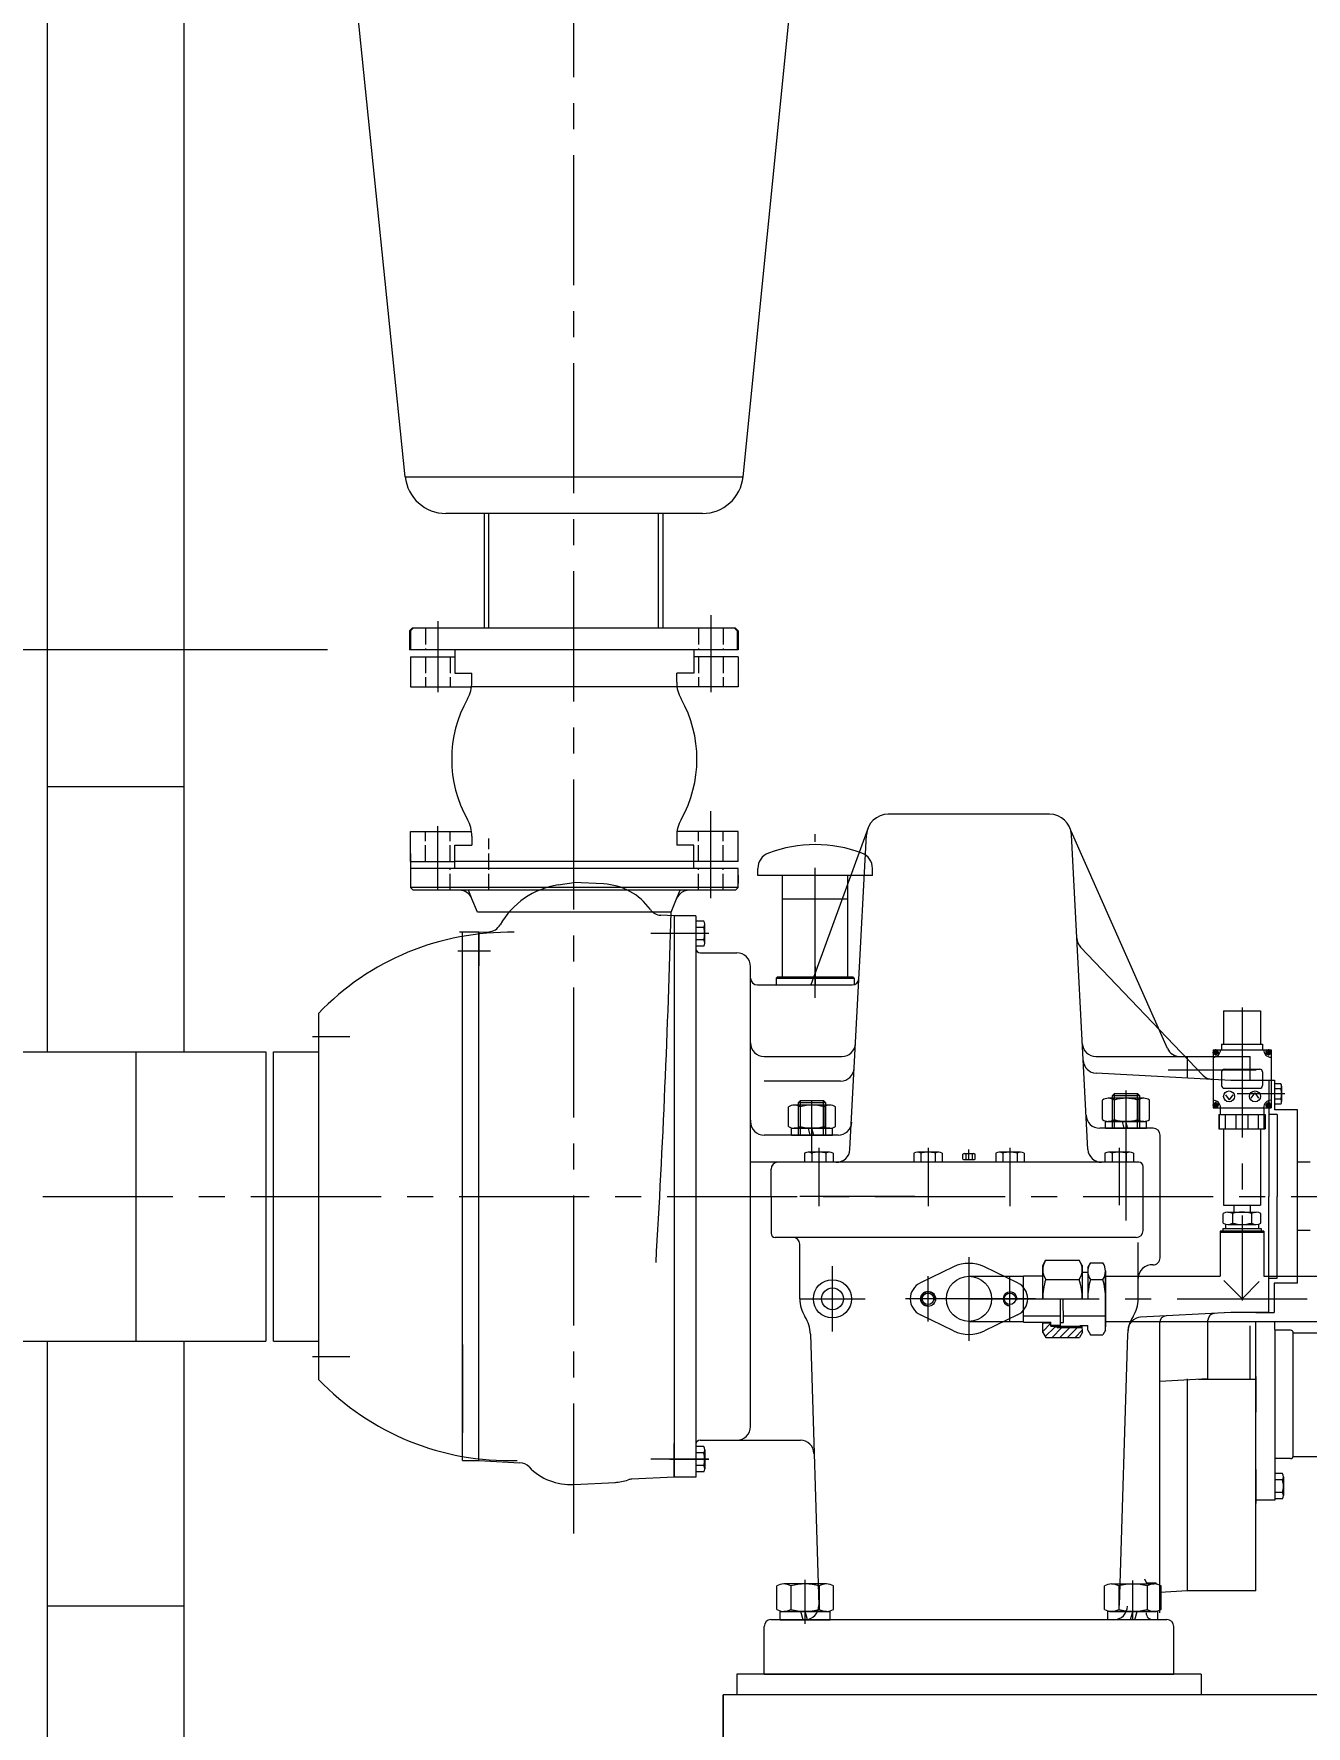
# Model space of a CAD drawing. Header units: millimetres. Extents: x 1925 to 561113, y 7411 to 433459.
# Drawn here: x 274245 to 297916, y 294188 to 325673 of the extents above; entities that cross this region are included whole.
import ezdxf

# ---------------------------------------------------------------- set-up
doc = ezdxf.new("R2010")
doc.units = ezdxf.units.MM
doc.header["$LTSCALE"] = 25.4
for name, pattern in [('ACAD_ISO02W100', [15, 12, -3]), ('CENTER', [50.8, 31.75, -6.35, 6.35, -6.35]), ('EB_DASH', [6, 3, -3])]:
    doc.linetypes.add(name, pattern=pattern)
doc.layers.get('Defpoints').update_dxf_attribs({"lineweight": 5})
for name, color, linetype, lineweight in [('CAXA0', 7, 'Continuous', 5), ('CAXA1', 5, 'CENTER', 5), ('CAXA2', 6, 'EB_DASH', 5), ('CAXA3', 7, 'Continuous', 5)]:
    doc.layers.add(name, color=color, linetype=linetype, lineweight=lineweight)
doc.styles.add('Roman', font='romans')
doc.styles.get("Standard").update_dxf_attribs({"font": 'arial.ttf'})
doc.dimstyles.new('ISO-25', dxfattribs={"dimscale": 30, "dimtxt": 38.1, "dimasz": 38.1, "dimexe": 50.8, "dimexo": 50.8, "dimgap": 15.875, "dimtad": 1, "dimtih": 1, "dimtoh": 1, "dimdec": 1, "dimlfac": 0.03937, "dimdsep": 46, "dimtxsty": 'Standard', "dimcen": 63.5, "dimclrd": 7, "dimclre": 7, "dimclrt": 7, "dimadec": 0, "dimazin": 0, "dimtfac": 1, "dimtdec": 1, "dimtmove": 0, "dimatfit": 3, "dimfxl": 25.4, "dimlwd": 5, "dimlwe": 5, "dimarcsym": 0})

# ---------------------------------------------------------------- blocks, each defined once
blk = doc.blocks.new('*D7')
at = {"color": 7, "linetype": 'Continuous', "lineweight": 5, "transparency": 16777216}
for p, q in [((277741, 339610), (268429, 339610)), ((269953, 338467), (269953, 328514)), ((269953, 315353), (269953, 325306)), ((279710, 314210), (268429, 314210))]:
    blk.add_line(p, q, dxfattribs=at)
at = {"color": 7, "transparency": 16777216}
for points in [[(269763, 338467), (270144, 338467), (269953, 339610)], [(269763, 315353), (270144, 315353), (269953, 314210)]]:
    blk.add_solid(points, dxfattribs=at)
at = {"layer": 'Defpoints', "color": 0, "transparency": 16777216}
for p in [(279265, 339610), (269953, 314210), (281234, 314210)]:
    blk.add_point(p, dxfattribs=at)
at = {"color": 7, "lineweight": 5, "transparency": 16777216, "insert": (269953, 326910), "char_height": 2256, "attachment_point": 5, "style": 'Roman'}
blk.add_mtext('F', dxfattribs=at)

msp = doc.modelspace()

# ---------------------------------------------------------------- linework, layer by layer
at = {"color": 7, "linetype": 'Continuous', "lineweight": 5, "ltscale": 15}
for p, q in [((274499.1, 306735.08), (274499.1, 336046.87)), ((277039.1, 306735.08), (277039.1, 336046.87)), ((277039.1, 311662.99), (274499.1, 311662.99)), ((274499.1, 282706.87), (274499.1, 301350.28)), ((277039.1, 282706.87), (277039.1, 301350.28)), ((277039.1, 296422.99), (274499.1, 296422.99))]:
    msp.add_line(p, q, dxfattribs=at)
at = {"layer": 'CAXA0', "color": 7, "linetype": 'Continuous', "lineweight": 5}
for p, q in [((281154.35, 317432.93), (279230.4, 336264.65)), ((287440.85, 317432.93), (289329.78, 336228.93)), ((281154.35, 317432.93), (287440.85, 317432.93)), ((286682.95, 316749.88), (281912.24, 316749.88)), ((282628.77, 314616.28), (282628.77, 316749.88)), ((282710.68, 314616.28), (282710.68, 316749.88)), ((285869.03, 314616.28), (285869.03, 316749.88)), ((285950.93, 314616.28), (285950.93, 316749.88)), ((281284.33, 314616.28), (281233.53, 314565.48)), ((281233.53, 314565.48), (281233.53, 314209.88)), ((281302.73, 314616.28), (281251.93, 314565.48)), ((281302.73, 314616.28), (281251.93, 314565.48)), ((281251.93, 314565.48), (281251.93, 314209.88)), ((281251.93, 314565.48), (281251.93, 314209.88)), ((287278.73, 314616.28), (281284.33, 314616.28)), ((287297.13, 314616.28), (281302.73, 314616.28)), ((287297.13, 314616.28), (281302.73, 314616.28)), ((287278.73, 314616.28), (287329.53, 314565.48)), ((287297.13, 314616.28), (287347.93, 314565.48)), ((287297.13, 314616.28), (287347.93, 314565.48)), ((287329.53, 314565.48), (287329.53, 314209.88)), ((287347.93, 314565.48), (287347.93, 314209.88)), ((287347.93, 314565.48), (287347.93, 314209.88)), ((287329.53, 314209.88), (281233.53, 314209.88)), ((287347.93, 314209.88), (281251.93, 314209.88)), ((287347.93, 314209.88), (281251.93, 314209.88)), ((281251.93, 314082.88), (282077.43, 314082.88)), ((281251.93, 314082.88), (281251.93, 313524.08)), ((282077.43, 314209.88), (282077.43, 313778.08)), ((286522.43, 314209.88), (286522.43, 313778.08)), ((287347.93, 314082.88), (286522.43, 314082.88)), ((287347.93, 314082.88), (287347.93, 313524.08)), ((282077.43, 313778.08), (282394.93, 313778.08)), ((282394.93, 313611.22), (282394.93, 313778.08)), ((286522.43, 313778.08), (286204.93, 313778.08)), ((286204.93, 313611.22), (286204.93, 313778.08)), ((281251.93, 313524.08), (282394.93, 313524.08)), ((286204.93, 313524.08), (282394.93, 313524.08)), ((287347.93, 313524.08), (286204.93, 313524.08)), ((293141.85, 311155.1), (290140.92, 311155.1)), ((281251.93, 310831.68), (282394.93, 310831.68)), ((281251.93, 310272.88), (281251.93, 310831.68)), ((287347.93, 310831.68), (286204.93, 310831.68)), ((287347.93, 310272.88), (287347.93, 310831.68)), ((289764.52, 310902.24), (288697.84, 307977.08)), ((289428.43, 304918.74), (289735.08, 310769.97)), ((295334.59, 306797.48), (293541.5, 310838.88)), ((293854.34, 304918.74), (293547.69, 310769.97)), ((282077.43, 310145.88), (282077.43, 310577.68)), ((282077.43, 310577.68), (282394.93, 310577.68)), ((282394.93, 310744.54), (282394.93, 310577.68)), ((286204.93, 310744.54), (286204.93, 310577.68)), ((286522.43, 310577.68), (286204.93, 310577.68)), ((286522.43, 310145.88), (286522.43, 310577.68)), ((281251.9, 310425.33), (281251.9, 309790.28)), ((281251.93, 310272.88), (282077.43, 310272.88)), ((287347.93, 310145.88), (281251.93, 310145.88)), ((286522.43, 310272.88), (282077.43, 310272.88)), ((287347.93, 310272.88), (286522.43, 310272.88)), ((287347.93, 309790.28), (287347.93, 310145.88)), ((287714.68, 310013.88), (287714.68, 310144.95)), ((289848.28, 310013.88), (289848.28, 310144.95)), ((283998.2, 309840.13), (284289.85, 309886.81)), ((284844.97, 309857.71), (284289.85, 309886.81)), ((287347.9, 310018.93), (287347.9, 309866.53)), ((289848.28, 310013.88), (287714.68, 310013.88)), ((288171.88, 308129.48), (288171.88, 310013.88)), ((289391.08, 308129.48), (289391.08, 310013.88)), ((281302.73, 309739.48), (281251.93, 309790.28)), ((287347.93, 309790.28), (281251.93, 309790.28)), ((287297.13, 309739.48), (281302.73, 309739.48)), ((282499.4, 309333.08), (282396.31, 309582.5)), ((286100.46, 309333.08), (286203.55, 309582.5)), ((287297.13, 309739.48), (287347.93, 309790.28)), ((289388.6, 309572.69), (288174.36, 309572.69)), ((286100.46, 309333.08), (282499.4, 309333.08)), ((286156.74, 309262.38), (285908.07, 309275.41)), ((286563.14, 309262.38), (286156.74, 309262.38)), ((286156.74, 309262.38), (286156.74, 298822.98)), ((286563.14, 309262.38), (286563.14, 298822.98)), ((282524.54, 308957.58), (282166.92, 308957.58)), ((282219.74, 299127.78), (282219.74, 308957.58)), ((282524.54, 308958.58), (282711.23, 308968.37)), ((282524.54, 299127.78), (282524.54, 308958.58)), ((282524.54, 308957.58), (282524.54, 308335.28)), ((282524.54, 308335.28), (282524.54, 308932.18)), ((286707.19, 309166.82), (286563.14, 309166.82)), ((286707.19, 309049.5), (286563.14, 309049.5)), ((286725.7, 308756.2), (286725.7, 309108.16)), ((286707.19, 308814.86), (286563.14, 308814.86)), ((286707.19, 308697.55), (286563.14, 308697.55)), ((286639.34, 308576.58), (287325.15, 308576.58)), ((293718.36, 308683.76), (295991.79, 306299.44)), ((287579.15, 299763.39), (287579.15, 308322.58)), ((287706.15, 307977.08), (289468.19, 307977.08)), ((288057.58, 308104.08), (288082.98, 308129.48)), ((288057.58, 308104.08), (288057.58, 307977.08)), ((288057.58, 308104.08), (289505.38, 308104.08)), ((288082.98, 308129.48), (289479.98, 308129.48)), ((289505.38, 308104.08), (289479.98, 308129.48)), ((289505.38, 308104.08), (289505.38, 307982.65)), ((279540.04, 307449.35), (279540.04, 300638.02)), ((287579.1, 306149.64), (287579.1, 307405.48)), ((296380.14, 307497.21), (297065.94, 307497.21)), ((296380.14, 307497.21), (296380.14, 306874.91)), ((297065.94, 307497.21), (297065.94, 306874.91)), ((273991.1, 306735.08), (276150.1, 306735.08)), ((276150.1, 301356.55), (276150.1, 306735.08)), ((276150.1, 306735.08), (278563.1, 306735.08)), ((278563.1, 306735.08), (278563.1, 301350.28)), ((278701.85, 301350.28), (278701.85, 306735.08)), ((278701.85, 306735.08), (279540.04, 306735.08)), ((296183.29, 306773.31), (297262.79, 306773.31)), ((296183.29, 306773.31), (296183.29, 305693.81)), ((296200.94, 306711.22), (296200.94, 306736.62)), ((296200.94, 306736.62), (296219.99, 306736.62)), ((296200.94, 306711.22), (296219.99, 306711.22)), ((296219.99, 306755.67), (296245.39, 306755.67)), ((296219.99, 306736.62), (296219.99, 306755.67)), ((296219.99, 306692.17), (296219.99, 306711.22)), ((296219.99, 306692.17), (296245.39, 306692.17)), ((296245.39, 306736.62), (296245.39, 306755.67)), ((296245.39, 306736.62), (296264.44, 306736.62)), ((296245.39, 306692.17), (296245.39, 306711.22)), ((296245.39, 306711.22), (296264.44, 306711.22)), ((296264.44, 306711.22), (296264.44, 306736.62)), ((296342.04, 306874.91), (297104.04, 306874.91)), ((296342.04, 306874.91), (296342.04, 306773.31)), ((297104.04, 306874.91), (297104.04, 306773.31)), ((297181.65, 306736.62), (297181.65, 306711.22)), ((297181.65, 306736.62), (297200.7, 306736.62)), ((297181.65, 306711.22), (297200.7, 306711.22)), ((297200.7, 306755.67), (297226.1, 306755.67)), ((297200.7, 306755.67), (297200.7, 306736.62)), ((297200.7, 306711.22), (297200.7, 306692.17)), ((297200.7, 306692.17), (297226.1, 306692.17)), ((297226.1, 306755.67), (297226.1, 306736.62)), ((297226.1, 306736.62), (297245.15, 306736.62)), ((297226.1, 306711.22), (297226.1, 306692.17)), ((297226.1, 306711.22), (297245.15, 306711.22)), ((297245.15, 306736.62), (297245.15, 306711.22)), ((297262.79, 306773.31), (297262.79, 305693.81)), ((287833.15, 306646.06), (289277.92, 306646.06)), ((294004.83, 306646.49), (296873.9, 306646.49)), ((295707.04, 306244.93), (295707.04, 306646.49)), ((296342.04, 306360.56), (296342.04, 306106.56)), ((296392.84, 306411.36), (297053.24, 306411.36)), ((296873.9, 306203.32), (296873.9, 306646.49)), ((297104.04, 306360.56), (297104.04, 306106.56)), ((296512.9, 306202.7), (294007.93, 306333.98)), ((296392.84, 306055.76), (297053.24, 306055.76)), ((297223.87, 306202.7), (296512.9, 306202.7)), ((296873.9, 306267.08), (296873.9, 306292.34)), ((296873.9, 306203.32), (297324.55, 306203.32)), ((297223.87, 306202.7), (297223.87, 304043.7)), ((297324.55, 306203.32), (297324.55, 305654.51)), ((297443.9, 306140.03), (297324.57, 306140.03)), ((297443.9, 306044.71), (297324.57, 306044.71)), ((297459.19, 306092.37), (297459.19, 305806.41)), ((289052.13, 305742.62), (288392.22, 305742.62)), ((288468.17, 305792.15), (288506.27, 305830.25)), ((288468.17, 305185.91), (288468.17, 305792.15)), ((288468.17, 305792.15), (288976.17, 305792.15)), ((288506.27, 305185.91), (288506.27, 305830.25)), ((288506.27, 305830.25), (288938.07, 305830.25)), ((288938.07, 305185.91), (288938.07, 305830.25)), ((288976.17, 305792.15), (288938.07, 305830.25)), ((288976.17, 305792.15), (288976.17, 305185.91)), ((294124.23, 305472.25), (294124.23, 305836.63)), ((294894.13, 305869.07), (294234.22, 305869.07)), ((294310.17, 305918.6), (294348.27, 305956.7)), ((294310.17, 305312.35), (294310.17, 305918.6)), ((294310.17, 305918.6), (294818.17, 305918.6)), ((294344.2, 305836.63), (294344.2, 305472.25)), ((294348.27, 305956.7), (294780.07, 305956.7)), ((294780.07, 305312.35), (294780.07, 305956.7)), ((294818.17, 305918.6), (294780.07, 305956.7)), ((294784.14, 305836.63), (294784.14, 305472.25)), ((294818.17, 305918.6), (294818.17, 305312.35)), ((295004.11, 305472.25), (295004.11, 305836.63)), ((296200.94, 305730.5), (296200.94, 305755.9)), ((296219.99, 305755.9), (296200.94, 305755.9)), ((296219.99, 305730.5), (296200.94, 305730.5)), ((296245.39, 305774.95), (296219.99, 305774.95)), ((296219.99, 305755.9), (296219.99, 305774.95)), ((296219.99, 305711.45), (296219.99, 305730.5)), ((296245.39, 305755.9), (296245.39, 305774.95)), ((296264.44, 305755.9), (296245.39, 305755.9)), ((296245.39, 305711.45), (296245.39, 305730.5)), ((296264.44, 305730.5), (296245.39, 305730.5)), ((296264.44, 305730.5), (296264.44, 305755.9)), ((296412.46, 305932.74), (296481.74, 305838.43)), ((296551.03, 305932.74), (296481.74, 305838.43)), ((296895.06, 305873.99), (296964.34, 305968.29)), ((297033.63, 305873.99), (296964.34, 305968.29)), ((297181.65, 305755.9), (297181.65, 305730.5)), ((297200.7, 305755.9), (297181.65, 305755.9)), ((297200.7, 305730.5), (297181.65, 305730.5)), ((297226.1, 305774.95), (297200.7, 305774.95)), ((297200.7, 305774.95), (297200.7, 305755.9)), ((297200.7, 305730.5), (297200.7, 305711.45)), ((297226.1, 305774.95), (297226.1, 305755.9)), ((297245.15, 305755.9), (297226.1, 305755.9)), ((297245.15, 305730.5), (297226.1, 305730.5)), ((297226.1, 305730.5), (297226.1, 305711.45)), ((297245.15, 305755.9), (297245.15, 305730.5)), ((297443.9, 305854.07), (297324.57, 305854.07)), ((297443.9, 305758.75), (297324.57, 305758.75)), ((287579.1, 305463.87), (287579.1, 305380.82)), ((288282.23, 305345.8), (288282.23, 305710.18)), ((288502.2, 305710.18), (288502.2, 305345.8)), ((288942.14, 305710.18), (288942.14, 305345.8)), ((289162.11, 305345.8), (289162.11, 305710.18)), ((294180.63, 305439.35), (294947.71, 305439.35)), ((294180.63, 305312.35), (294180.63, 305439.35)), ((294894.13, 305439.81), (294234.22, 305439.81)), ((294531.3, 305312.35), (294497.27, 305439.35)), ((294592.64, 305328.79), (294563.01, 305439.35)), ((294564.17, 305236.15), (294564.17, 305515.55)), ((294947.71, 305312.35), (294947.71, 305439.35)), ((296183.29, 305693.81), (297262.79, 305693.81)), ((296245.39, 305711.45), (296219.99, 305711.45)), ((296291.24, 305566.81), (297154.84, 305566.81)), ((296291.24, 305566.81), (296291.24, 305300.11)), ((296305.61, 305300.11), (296305.61, 305566.81)), ((296316.64, 305693.81), (296316.64, 305566.81)), ((296417.16, 305300.11), (296417.16, 305566.81)), ((296611.29, 305300.11), (296611.29, 305566.81)), ((296834.15, 305300.11), (296834.15, 305566.81)), ((297027.41, 305300.11), (297027.41, 305566.81)), ((297129.44, 305693.81), (297129.44, 305566.81)), ((297140.13, 305300.11), (297140.13, 305566.81)), ((297154.84, 305566.81), (297154.84, 305300.11)), ((297226.1, 305711.45), (297200.7, 305711.45)), ((297376.27, 305567.7), (297223.87, 305567.7)), ((297756.35, 305654.51), (297324.55, 305654.51)), ((297376.27, 305567.7), (297376.27, 304043.7)), ((297756.35, 302432.56), (297756.35, 305654.51)), ((289208.05, 305184.18), (287833.15, 305184.18)), ((288338.63, 305312.91), (289105.71, 305312.91)), ((288338.63, 305185.91), (288338.63, 305312.91)), ((288338.63, 305185.91), (289105.71, 305185.91)), ((289052.13, 305313.36), (288392.22, 305313.36)), ((288689.3, 305185.91), (288655.27, 305312.91)), ((288750.64, 305202.34), (288721.01, 305312.91)), ((288755.04, 305185.91), (288750.64, 305202.34)), ((289105.71, 305185.91), (289105.71, 305312.91)), ((295072.04, 305312.86), (294074.72, 305312.86)), ((294180.63, 305312.35), (294947.71, 305312.35)), ((294597.04, 305312.35), (294592.64, 305328.79)), ((295199.04, 302899.07), (295199.04, 305185.86)), ((296291.24, 305300.11), (297154.84, 305300.11)), ((296380.14, 305300.11), (296380.14, 303877.71)), ((297065.94, 305300.11), (297065.94, 303877.71)), ((288585.08, 304849.07), (288585.08, 304678.03)), ((289047.02, 304868.53), (288651.07, 304868.53)), ((288717.06, 304849.07), (288717.06, 304678.03)), ((288981.03, 304849.07), (288981.03, 304678.03)), ((289113.01, 304849.07), (289113.01, 304678.03)), ((290617.08, 304849.07), (290617.08, 304678.03)), ((291079.02, 304868.53), (290683.07, 304868.53)), ((290749.06, 304849.07), (290749.06, 304678.03)), ((291013.03, 304849.07), (291013.03, 304678.03)), ((291145.01, 304849.07), (291145.01, 304678.03)), ((291525.69, 304737.87), (291525.69, 304831.12)), ((291555.02, 304840.37), (291730.99, 304840.37)), ((291584.35, 304831.12), (291584.35, 304737.87)), ((291701.66, 304831.12), (291701.66, 304737.87)), ((291760.32, 304737.87), (291760.32, 304831.12)), ((292141.08, 304849.07), (292141.08, 304678.03)), ((292603.02, 304868.53), (292207.07, 304868.53)), ((292273.06, 304849.07), (292273.06, 304678.03)), ((292537.03, 304849.07), (292537.03, 304678.03)), ((292669.01, 304849.07), (292669.01, 304678.03)), ((294173.08, 304849.07), (294173.08, 304678.03)), ((294635.02, 304868.53), (294239.07, 304868.53)), ((294305.06, 304849.07), (294305.06, 304678.03)), ((294569.03, 304849.07), (294569.03, 304678.03)), ((294701.01, 304849.07), (294701.01, 304678.03)), ((294805.34, 304678.03), (287579.15, 304678.03)), ((287960.04, 304042.86), (287960.04, 304551.03)), ((289113.01, 304678.03), (288585.08, 304678.03)), ((289001.44, 304678.03), (288696.64, 304678.03)), ((291145.01, 304678.03), (290617.08, 304678.03)), ((291033.44, 304678.03), (290728.64, 304678.03)), ((291555.02, 304728.61), (291730.99, 304728.61)), ((294701.01, 304678.03), (294173.08, 304678.03)), ((294589.44, 304678.03), (294284.64, 304678.03)), ((294881.54, 303407.96), (294881.54, 304601.83)), ((287960.04, 304042.81), (287960.04, 303357.16)), ((296380.14, 303877.71), (297065.94, 303877.71)), ((296570.64, 303877.71), (296570.64, 303750.71)), ((296875.44, 303877.71), (296875.44, 303750.71)), ((297223.87, 301884.7), (297223.87, 304043.7)), ((297376.27, 302519.7), (297376.27, 304043.7)), ((296371.09, 303548.07), (296371.09, 303724.76)), ((296418.24, 303527.34), (296418.24, 303445.91)), ((296459.08, 303750.71), (296987.01, 303750.71)), ((296547.07, 303724.76), (296547.07, 303548.07)), ((296899.02, 303724.76), (296899.02, 303548.07)), ((297027.84, 303527.34), (297027.84, 303445.91)), ((297075, 303548.07), (297075, 303724.76)), ((294754.54, 303280.96), (288036.24, 303280.96)), ((297129.44, 303395.11), (296316.64, 303395.11)), ((296316.64, 303395.11), (296316.64, 302595.01)), ((297129.44, 303395.11), (296316.64, 303395.11)), ((296316.64, 303395.11), (296316.64, 302556.91)), ((297129.44, 303369.71), (296316.64, 303369.71)), ((296316.64, 303369.71), (296316.64, 302569.61)), ((296316.64, 303369.71), (296316.64, 302569.61)), ((297129.44, 303369.71), (296316.64, 303369.71)), ((296367.44, 303445.91), (297078.64, 303445.91)), ((296367.44, 303445.91), (296367.44, 303395.11)), ((296367.44, 303395.11), (297078.64, 303395.11)), ((296459.08, 303522.11), (296987.01, 303522.11)), ((297078.64, 303445.91), (297078.64, 303395.11)), ((297129.44, 303395.11), (297129.44, 302595.01)), ((297129.44, 303395.11), (297129.44, 302595.01)), ((297129.44, 303369.71), (297129.44, 302569.61)), ((297129.44, 303369.71), (297129.44, 302556.91)), ((288493.44, 302137.91), (288493.44, 303153.96)), ((294792.64, 302137.96), (294792.64, 303189.21)), ((291356.87, 302733.08), (290737.96, 302435.5)), ((292548.13, 302435.5), (291929.22, 302733.08)), ((293013.92, 302759.45), (293069.43, 302855.81)), ((293014.48, 302136.94), (293013.92, 302759.45)), ((293069.43, 302855.81), (293694.83, 302856.37)), ((293750.52, 302760.11), (293694.83, 302856.37)), ((293750.52, 302760.11), (293751.08, 302137.6)), ((293750.63, 302632.9), (293852.23, 302632.99)), ((293852.15, 302721.89), (293900.47, 302805.75)), ((293852.15, 302721.89), (293852.68, 302137.69)), ((293900.47, 302805.75), (294133.88, 302805.96)), ((294182.88, 302137.99), (294182.41, 302651.7)), ((294183.04, 302658.66), (294183.04, 301617.26)), ((291642.89, 302556.91), (292658.89, 302556.91)), ((292658.89, 302568.42), (293014.09, 302568.74)), ((292658.89, 301704.82), (292658.89, 302568.42)), ((293069.75, 302496.4), (293695.15, 302496.96)), ((293900.75, 302497.14), (294134.16, 302497.35)), ((294182.51, 302556.91), (296316.64, 302556.91)), ((296723.04, 302137.81), (296383.92, 302476.94)), ((296723.04, 302137.81), (296383.92, 302476.94)), ((296723.04, 302137.81), (297043.33, 302458.1)), ((296723.04, 302137.81), (297043.33, 302458.1)), ((297129.44, 302556.91), (298470.97, 302556.91)), ((297223.87, 302519.7), (297376.27, 302519.7)), ((297756.35, 302432.56), (297319.96, 302432.56)), ((297319.96, 302432.56), (297319.96, 301883.75)), ((293345.13, 301629.23), (293344.68, 302137.23)), ((293398.41, 301699.13), (293398.02, 302137.28)), ((291356.87, 301542.73), (290737.96, 301840.32)), ((291642.89, 301718.71), (292658.89, 301718.71)), ((292548.13, 301840.32), (291929.22, 301542.73)), ((292658.89, 301819.12), (293344.96, 301819.73)), ((292658.89, 301704.82), (293167.26, 301705.27)), ((293015.03, 301514.42), (293014.86, 301705.14)), ((293014.87, 301692.44), (293167.27, 301692.57)), ((293014.89, 301676.84), (293030.47, 301692.45)), ((293015.02, 301533.16), (293167.28, 301685.7)), ((293167.33, 301629.07), (293167.26, 301705.27)), ((293167.32, 301646.85), (293345.12, 301647.01)), ((293345.07, 301699.08), (293398.41, 301699.13)), ((293398.3, 301819.78), (294183.04, 301820.49)), ((293713.42, 301642.26), (293853.12, 301642.39)), ((293713.45, 301604.16), (293713.42, 301642.26)), ((293751.63, 301515.08), (293751.52, 301642.3)), ((293853.2, 301553.49), (293853.12, 301642.39)), ((294183.4, 301553.79), (294183.25, 301718.89)), ((294183.25, 301718.71), (300277.09, 301718.71)), ((296512.9, 301882.97), (294836.83, 301795.13)), ((296512.9, 301882.97), (294836.83, 301795.13)), ((295192.61, 296295.93), (295192.61, 301694.71)), ((296087.93, 300648.05), (296087.93, 301739.72)), ((296512.9, 301884.7), (296388.79, 301874.76)), ((297223.87, 301884.7), (296512.9, 301884.7)), ((296875.37, 300639.52), (296875.37, 301637.41)), ((296977.04, 296702.48), (296977.04, 301718.71)), ((296977.1, 301883.75), (297319.96, 301883.75)), ((297332.57, 301566.66), (297332.57, 301714.48)), ((273991.1, 301350.28), (276150.1, 301350.28)), ((276150.1, 301350.28), (278563.1, 301350.28)), ((278701.85, 301350.28), (279540.04, 301350.28)), ((288692.11, 301482.38), (288847.42, 296430.79)), ((293015.03, 301514.42), (293070.72, 301418.17)), ((293060.84, 301435.25), (293238.57, 301613.3)), ((293070.72, 301418.17), (293696.12, 301418.73)), ((293167.33, 301629.07), (293751.53, 301629.6)), ((293187.45, 301418.27), (293372.7, 301603.86)), ((293238.57, 301613.3), (293254.39, 301629.15)), ((293331.13, 301418.4), (293516.38, 301603.99)), ((293372.7, 301603.86), (293398.08, 301629.28)), ((293474.81, 301418.53), (293660.07, 301604.12)), ((293516.38, 301603.99), (293541.76, 301629.41)), ((293618.5, 301418.66), (293751.6, 301552)), ((293660.07, 301604.12), (293685.45, 301629.54)), ((293751.63, 301515.08), (293696.12, 301418.73)), ((293853.2, 301553.49), (293901.67, 301469.71)), ((293901.67, 301469.71), (294135.08, 301469.92)), ((294183.4, 301553.79), (294135.08, 301469.92)), ((294594.19, 301482.72), (294438.87, 296430.79)), ((297332.59, 301566.66), (297332.59, 298391.66)), ((297624.64, 301553.96), (297332.59, 301553.96)), ((297675.44, 301503.16), (298641, 301503.16)), ((297675.44, 299217.16), (297675.44, 301503.16)), ((282219.74, 301290.06), (282219.74, 299646.17)), ((296976.94, 300690.36), (296976.94, 300029.96)), ((296087.93, 300648.05), (295192.61, 300601.13)), ((295707.04, 296702.48), (295707.04, 300652.26)), ((295707.04, 296702.48), (295707.04, 300628.09)), ((296976.94, 300639.48), (295910.09, 300639.48)), ((286156.74, 298822.98), (286156.74, 299445.28)), ((286639.34, 299508.78), (288506.48, 299508.78)), ((282219.74, 299127.78), (282524.54, 299127.78)), ((282524.54, 299127.78), (283288.05, 299087.77)), ((286707.19, 299387.82), (286563.14, 299387.82)), ((286707.19, 299270.5), (286563.14, 299270.5)), ((286725.7, 299329.16), (286725.7, 298977.2)), ((297624.64, 299166.36), (297332.59, 299166.36)), ((297675.44, 299204.46), (298641, 299204.46)), ((297675.44, 299204.46), (297838.6, 299204.46)), ((286156.74, 298822.98), (285369.97, 298781.75)), ((286563.14, 298822.98), (286156.74, 298822.98)), ((286707.19, 299035.86), (286563.14, 299035.86)), ((286707.19, 298918.55), (286563.14, 298918.55)), ((296977.04, 298961.25), (296975.3, 298962.99)), ((296976.93, 298962.99), (296976.93, 298327.99)), ((297332.57, 298912.26), (297332.57, 298391.66)), ((297332.57, 298886.6), (297332.57, 298417.33)), ((297476.61, 298886.6), (297332.57, 298886.6)), ((297495.13, 298827.94), (297495.13, 298475.99)), ((284289.88, 298684.55), (285063.67, 298723.49)), ((297332.57, 298778.96), (297332.57, 298524.96)), ((297476.61, 298769.28), (297332.57, 298769.28)), ((297476.61, 298534.65), (297332.57, 298534.65)), ((297332.57, 298391.66), (296976.94, 298391.66)), ((297476.61, 298417.33), (297332.57, 298417.33)), ((294911.18, 296931.08), (294943.59, 296848.53)), ((288065.76, 296360.2), (288065.76, 296795.42)), ((288989.63, 296834.35), (288197.74, 296834.35)), ((288329.72, 296795.42), (288329.72, 296360.2)), ((288857.65, 296795.42), (288857.65, 296360.2)), ((289121.61, 296360.2), (289121.61, 296795.42)), ((294164.54, 296360.2), (294164.54, 296795.42)), ((294296.52, 296834.35), (295088.41, 296834.35)), ((294428.5, 296795.42), (294428.5, 296360.2)), ((295127.02, 296848.53), (294943.59, 296848.53)), ((294956.43, 296795.42), (294956.43, 296360.2)), ((295122.91, 296844.72), (295138.15, 296829.48)), ((295707.04, 296702.48), (295192.61, 296675.52)), ((295707.04, 296702.48), (295192.61, 296675.52)), ((295220.4, 296360.2), (295220.4, 296795.42)), ((296977.04, 296702.48), (295707.04, 296702.48)), ((288131.53, 296321.27), (289058.63, 296321.27)), ((288131.53, 296168.87), (288131.53, 296321.27)), ((288989.63, 296321.27), (288197.74, 296321.27)), ((288555.63, 296168.87), (288514.8, 296321.27)), ((288629.24, 296188.59), (288593.68, 296321.27)), ((289058.63, 296168.87), (289058.63, 296321.27)), ((295154.63, 296321.27), (294227.53, 296321.27)), ((294227.53, 296168.87), (294227.53, 296321.27)), ((294296.52, 296321.27), (295088.41, 296321.27)), ((294656.92, 296188.59), (294692.47, 296321.27)), ((294730.52, 296168.87), (294771.36, 296321.27)), ((295154.63, 296168.87), (295154.63, 296321.27)), ((287832.23, 295152.99), (287832.23, 296041.99)), ((287959.23, 296168.99), (295325.23, 296168.99)), ((288131.53, 296168.87), (289058.63, 296168.87)), ((288634.52, 296168.87), (288629.24, 296188.59)), ((295154.63, 296168.87), (294227.53, 296168.87)), ((294651.63, 296168.87), (294656.92, 296188.59)), ((295453.08, 295227.68), (295453.08, 296041.99)), ((295453.08, 295152.99), (295453.08, 296041.99)), ((287324.96, 295152.89), (287324.96, 294771.89)), ((287325.02, 295152.9), (287325.02, 294771.9)), ((295961.02, 295152.9), (287325.02, 295152.9)), ((295707, 295152.81), (287579, 295152.81)), ((287832.23, 295152.99), (295452.23, 295152.99)), ((295961.02, 295152.9), (295961.02, 294772.08)), ((287070.87, 292485.87), (287070.87, 294771.87)), ((287070.96, 294771.89), (287070.96, 283849.9)), ((287071.02, 294771.9), (287071.02, 294136.9)), ((322632.11, 294771.9), (287071.02, 294771.9)), ((301995.98, 294772.08), (296534.98, 294772.08)), ((299086.28, 294771.9), (296647.88, 294771.9)), ((287070.84, 292485.83), (287070.84, 294467.03))]:
    msp.add_line(p, q, dxfattribs=at)
for centre, radius in [((296232.69, 306723.92), 44.45), ((297213.4, 306723.92), 44.45), ((296232.69, 305743.2), 44.45), ((296481.74, 305903.36), 101.6), ((296964.34, 305903.36), 101.6), ((297213.4, 305743.2), 44.45), ((289103.04, 302137.91), 355.6), ((289103.04, 302137.91), 203.2), ((290881.04, 302137.91), 139.7), ((290881.04, 302137.91), 106.38), ((292405.04, 302137.91), 106.38)]:
    msp.add_circle(centre, radius, dxfattribs=at)
for centre, radius, start, end in [((281912.24, 317511.88), 762, 185.946863, 270), ((286682.95, 317511.88), 762, 270, 354.053137), ((281759.93, 313611.22), 635, 330.5637, 0), ((286839.93, 313611.22), 635, 180, 209.4363), ((284299.93, 312177.88), 2281.51, 150.563701, 209.436299), ((284299.93, 312177.88), 2281.51, 330.563701, 29.436299), ((290140.92, 310748.7), 406.4, 90, 177), ((293141.85, 310748.7), 406.4, 3, 90), ((281759.93, 310744.54), 635, 0, 29.4363), ((286839.93, 310744.54), 635, 150.5637, 180), ((288781.48, 308124.89), 2463.8, 69.332684, 110.667316), ((288019.48, 310144.95), 304.8, 110.667325, 180), ((289543.48, 310144.95), 304.8, 0.000002, 69.332678), ((284239.04, 308335.28), 1524, 99.092709, 150.084166), ((284785.15, 308716.28), 1143, 35.577716, 87.000001), ((282161.57, 309485.48), 254, 22.455554, 90), ((286438.29, 309485.48), 254, 90, 157.544447), ((285921.37, 309529.06), 254, 215.577698, 267.000006), ((89569, 314519.43), 196599.88, 356.5867539, 358.4883505), ((282697.94, 309222.02), 254, 272.999996, 330.084176), ((286623.51, 309108.16), 102.19, 324.969964, 35.030036), ((286344.7, 308932.18), 381, 342.066067, 17.933933), ((286639.34, 308652.78), 76.2, 180, 270), ((286623.51, 308756.2), 102.19, 324.969964, 35.030036), ((287325.15, 308322.58), 254, 0, 90), ((293902.19, 308859.04), 254, 183, 223.636236), ((287706.15, 308104.08), 127, 180, 270), ((289468.19, 308104.08), 127, 270, 357), ((287833.15, 306900.06), 254, 180, 270), ((289277.92, 306900.06), 254, 270, 357), ((294004.83, 306900.49), 254, 183, 270), ((295566.76, 306900.49), 254, 203.925858, 270), ((296183.29, 306773.31), 139.7, 270, 0), ((297262.79, 306773.31), 139.7, 180, 270), ((289253.98, 306443.29), 254, 270, 357), ((294021.23, 306587.63), 254, 183, 267), ((296392.84, 306360.56), 50.8, 90, 180), ((297053.24, 306360.56), 50.8, 0, 90), ((296175.62, 306474.72), 254, 223.636236, 267), ((296392.84, 306106.56), 50.8, 180, 270), ((297053.24, 306106.56), 50.8, 270, 0), ((297377.25, 306092.37), 81.93, 324.42999, 35.57001), ((297154.39, 305949.39), 304.8, 341.776086, 18.223914), ((288392.22, 305539.96), 202.67, 57.132768, 122.867232), ((288722.17, 304980.62), 762, 73.221345, 106.778655), ((289052.13, 305539.96), 202.67, 57.132768, 122.867232), ((294234.22, 305666.41), 202.67, 57.132768, 122.867232), ((294564.17, 305107.07), 762, 73.221345, 106.778655), ((294894.13, 305666.41), 202.67, 57.132768, 122.867232), ((296183.29, 305693.81), 139.7, 0, 90), ((297262.79, 305693.81), 139.7, 90, 180), ((297377.25, 305806.41), 81.93, 324.42999, 35.57001), ((287833.15, 305438.18), 254, 180, 270), ((289208.05, 305438.18), 254, 270, 357), ((294074.72, 305566.86), 254, 183, 270), ((294234.22, 305642.48), 202.67, 237.132768, 302.867232), ((294564.17, 306201.81), 762, 253.221345, 286.778655), ((294894.13, 305642.48), 202.67, 237.132768, 302.867232), ((288392.22, 305516.03), 202.67, 237.132768, 302.867232), ((288722.17, 306075.36), 762, 253.221345, 286.778655), ((289052.13, 305516.03), 202.67, 237.132768, 302.867232), ((295072.04, 305185.86), 127, 0, 90), ((288651.07, 304746.93), 121.6, 57.132768, 122.867232), ((288849.04, 304411.33), 457.2, 73.221345, 106.778655), ((289047.02, 304746.93), 121.6, 57.132768, 122.867232), ((289174.78, 304932.03), 254, 270, 357), ((290683.07, 304746.93), 121.6, 57.132768, 122.867232), ((290881.04, 304411.33), 457.2, 73.221345, 106.778655), ((291079.02, 304746.93), 121.6, 57.132768, 122.867232), ((291555.02, 304789.28), 51.1, 54.969964, 125.030036), ((291643, 304649.87), 190.5, 72.066067, 107.933933), ((291730.99, 304789.28), 51.1, 54.969964, 125.030036), ((292207.07, 304746.93), 121.6, 57.132768, 122.867232), ((292405.04, 304411.33), 457.2, 73.221345, 106.778655), ((292603.02, 304746.93), 121.6, 57.132768, 122.867232), ((294107.99, 304932.03), 254, 183, 270), ((294239.07, 304746.93), 121.6, 57.132768, 122.867232), ((294437.04, 304411.33), 457.2, 73.221345, 106.778655), ((294635.02, 304746.93), 121.6, 57.132768, 122.867232), ((288087.04, 304551.03), 127, 90, 180), ((291555.02, 304779.71), 51.1, 234.969964, 305.030036), ((291643, 304919.11), 190.5, 252.066067, 287.933933), ((291730.99, 304779.71), 51.1, 234.969964, 305.030036), ((294805.34, 304601.83), 76.2, 0, 90), ((296459.08, 303588.58), 162.13, 57.132768, 122.867232), ((296459.08, 303684.24), 162.13, 237.132768, 302.867232), ((296723.04, 303141.11), 609.6, 73.221345, 106.778655), ((296723.04, 304131.71), 609.6, 253.221345, 286.778655), ((296987.01, 303588.58), 162.13, 57.132768, 122.867232), ((296987.01, 303684.24), 162.13, 237.132768, 302.867232), ((288036.24, 303357.16), 76.2, 180, 270), ((288366.44, 303153.96), 127, 0, 90), ((294754.54, 303407.96), 127, 270, 0), ((295072.04, 302899.07), 127, 266.177455, 0), ((291643.04, 302137.91), 660.4, 64.320712, 115.679293), ((293332.2, 302676.34), 318.21, 145.667187, 214.435682), ((293432.38, 302676.43), 318.21, 325.667187, 34.435682), ((294122.42, 302651.65), 270.2, 145.226252, 214.876618), ((293912.21, 302651.46), 270.2, 325.226252, 34.876618), ((295046.64, 302518.91), 254, 86.177446, 180), ((290881.04, 302137.91), 330.2, 115.679293, 244.320706), ((292405.04, 302137.91), 330.2, 295.679282, 64.320714), ((294203.91, 302138), 1189.43, 162.463481, 180.051435), ((292561.64, 302136.53), 1189.43, 0.051435, 17.639389), ((295211.51, 302138.91), 1358.83, 164.714261, 180.051435), ((292824.04, 302136.77), 1358.83, 0.051435, 15.388608), ((289103.04, 302137.91), 609.6, 180, 212.84537), ((294183.04, 302137.96), 609.6, 327.172764, 0), ((288057.41, 301462.87), 635, 1.76097, 32.845399), ((295228.89, 301463.26), 635, 147.172756, 178.239023), ((294850.12, 301541.53), 254, 93, 178.23902), ((294850.12, 301541.53), 254, 93, 178.23902), ((295319.61, 301694.76), 127, 93, 180), ((296214.93, 301739.72), 127, 95, 180), ((291643.04, 302137.91), 660.4, 244.320707, 295.679288), ((297624.64, 301503.16), 50.8, 0, 90), ((287325.15, 299763.39), 254, 270, 0), ((286639.34, 299432.58), 76.2, 90, 180), ((288504.76, 299254.79), 254, 1.76098, 90), ((286623.51, 299329.16), 102.19, 324.969964, 35.030036), ((286344.7, 299153.18), 381, 342.066067, 17.933933), ((297624.64, 299217.16), 50.8, 270, 0), ((283274.76, 298834.12), 254, 43.907217, 86.999996), ((284226.35, 299750.08), 1066.8, 223.907205, 273.41248), ((286623.51, 298977.2), 102.19, 324.969964, 35.030036), ((297392.93, 298827.94), 102.19, 324.969964, 35.030036), ((285013.75, 299636.52), 914.4, 272.6314, 288.436929), ((285383.27, 298528.1), 254, 92.999996, 108.436939), ((297114.13, 298651.96), 381, 342.066067, 17.933933), ((297392.93, 298475.99), 102.19, 324.969964, 35.030036), ((288197.74, 296591.15), 243.2, 57.132768, 122.867232), ((288593.68, 295919.95), 914.4, 73.221345, 106.778655), ((288989.63, 296591.15), 243.2, 57.132768, 122.867232), ((294296.52, 296591.15), 243.2, 57.132768, 122.867232), ((294692.47, 295919.95), 914.4, 73.221345, 106.778655), ((295088.41, 296591.15), 243.2, 57.132768, 122.867232), ((288197.74, 296564.47), 243.2, 237.132768, 302.867232), ((288593.68, 297235.67), 914.4, 253.221345, 286.778655), ((288593.54, 296422.99), 254, 270, 1.76098), ((288989.63, 296564.47), 243.2, 237.132768, 302.867232), ((294296.52, 296564.47), 243.2, 237.132768, 302.867232), ((294335.48, 296422.87), 254, 270, 0), ((294692.47, 297235.67), 914.4, 253.221345, 286.778655), ((295065.68, 296295.93), 127, 179.99993, 271.269078), ((295088.41, 296564.47), 243.2, 237.132768, 302.867232), ((287959.23, 296041.99), 127, 90, 180), ((295326.08, 296041.99), 127, 0.000018, 90)]:
    msp.add_arc(centre, radius, start, end, dxfattribs=at)
at = {"layer": 'CAXA1', "linetype": 'CENTER', "lineweight": 5, "ltscale": 3}
for p, q in [((284289.85, 297770.62), (284289.85, 340495.99)), ((281759.93, 314745.77), (281759.93, 313422.48)), ((286839.93, 314857.22), (286839.93, 313422.48)), ((286839.93, 309592.98), (286839.93, 311208.6)), ((281759.93, 309739.48), (281759.93, 310933.28)), ((286839.93, 309739.48), (286839.93, 310933.28)), ((288781.48, 307739.25), (288781.48, 310785.64)), ((286801.9, 308932.18), (285724.94, 308932.18)), ((282131.22, 308615.68), (282740.26, 308615.68)), ((288781.48, 308318.41), (288781.48, 307977.08)), ((296723.04, 307559.59), (296723.04, 302106.63)), ((279426.56, 307019.2), (280124.96, 307019.2)), ((296175.54, 306723.92), (296289.84, 306723.92)), ((296232.69, 306666.77), (296232.69, 306781.07)), ((297156.25, 306723.92), (297270.55, 306723.92)), ((297213.4, 306781.07), (297213.4, 306666.77)), ((296985.36, 306393.95), (295351.54, 306393.95)), ((288722.06, 304832.81), (288722.06, 305734.48)), ((288722.17, 305280.92), (288722.17, 305818.82)), ((294564.04, 303593.98), (294564.04, 306029.69)), ((294564.17, 305407.37), (294564.17, 305945.27)), ((296289.84, 305743.2), (296175.54, 305743.2)), ((296232.69, 305686.05), (296232.69, 305800.35)), ((297520.1, 305949.39), (296629.88, 305949.39)), ((297270.55, 305743.2), (297156.25, 305743.2)), ((297213.4, 305800.35), (297213.4, 305686.05)), ((288722.17, 305109.71), (288722.17, 305389.11)), ((288849.04, 304944.73), (288849.04, 303861.34)), ((290881.04, 304944.73), (290881.04, 303861.34)), ((291643, 304719.36), (291643, 304916.57)), ((292405.04, 304944.73), (292405.04, 303861.34)), ((294437.04, 304944.73), (294437.04, 303880.23)), ((231833.2, 304042.99), (301596.63, 304042.99)), ((290633.87, 304042.99), (288498.77, 304042.99)), ((296723.04, 303471.31), (296723.04, 302506.11)), ((296723.04, 303471.31), (296723.04, 302506.11)), ((296723.04, 303445.91), (296723.04, 302137.81)), ((296723.04, 303445.91), (296723.04, 302137.81)), ((291643, 302916.32), (291643, 301354.71)), ((289103.04, 301528.31), (289103.04, 302747.51)), ((292405, 302606.93), (292405, 302607.75)), ((292405, 302606.93), (292405, 302607.75)), ((290881.04, 301717.93), (290881.04, 302557.88)), ((290881.04, 301934.71), (290881.04, 302341.11)), ((292405, 302479.84), (292405, 302480.65)), ((292405.04, 301717.93), (292405.04, 302557.88)), ((292405.04, 301934.71), (292405.04, 302341.11)), ((288493.44, 302137.91), (289712.64, 302137.91)), ((292879.34, 302137.91), (290406.75, 302137.91)), ((291084.24, 302137.91), (290677.84, 302137.91)), ((291642.89, 302137.81), (308191.1, 302137.81)), ((292608.24, 302137.91), (292201.84, 302137.91)), ((279426.56, 301068.16), (280124.96, 301068.16)), ((286801.9, 299153.18), (285724.94, 299153.18)), ((286077.87, 299153.18), (286801.9, 299153.18)), ((288593.68, 296282.34), (288593.68, 296910.55)), ((294691.09, 296178.63), (294691.09, 296897.33)), ((288595.08, 296092.67), (288595.08, 296397.47))]:
    msp.add_line(p, q, dxfattribs=at)
at = {"layer": 'CAXA2', "color": 7, "linetype": 'ACAD_ISO02W100', "lineweight": 5}
for p, q in [((281531.33, 314616.28), (281531.33, 314209.88)), ((286611.33, 314616.28), (286611.33, 314209.88)), ((287068.53, 314616.28), (287068.53, 314209.88)), ((281531.33, 314082.88), (281531.33, 313524.08)), ((281988.53, 314082.88), (281988.53, 313524.08)), ((286611.33, 314082.88), (286611.33, 313524.08)), ((287068.53, 314082.88), (287068.53, 313524.08)), ((281531.33, 310272.88), (281531.33, 310831.68)), ((281988.53, 310272.88), (281988.53, 310831.68)), ((286611.33, 310272.88), (286611.33, 310831.68)), ((287068.53, 310272.88), (287068.53, 310831.68)), ((282712.43, 309739.48), (282712.43, 310702.76)), ((281988.53, 309739.48), (281988.53, 310145.88)), ((286611.33, 309739.48), (286611.33, 310145.88)), ((287068.53, 309739.48), (287068.53, 310145.88)), ((297133.91, 305300.11), (297133.91, 305566.81))]:
    msp.add_line(p, q, dxfattribs=at)
at = {"layer": 'CAXA3', "color": 7, "linetype": 'Continuous', "lineweight": 5}
for p, q in [((282396.31, 309582.5), (282331.43, 309739.48)), ((286203.55, 309582.5), (286268.43, 309739.48)), ((286203.55, 309582.5), (286268.43, 309739.48)), ((289253.98, 306189.29), (287833.15, 306189.29)), ((294348.27, 305312.35), (294348.27, 305956.7)), ((297992.89, 304678.04), (297756.35, 304678.04)), ((297992.89, 303407.63), (297756.35, 303407.63)), ((294183.04, 301604.56), (294183.04, 302671.36)), ((293281.59, 301603.78), (293167.33, 301629.07)), ((293281.59, 301603.78), (293757.02, 301604.2)), ((287070.85, 294771.81), (287070.85, 294136.81)), ((287070.89, 294771.85), (287070.89, 294136.85)), ((287070.94, 294771.85), (287070.94, 294136.85)), ((287071, 294771.86), (287071, 294136.86))]:
    msp.add_line(p, q, dxfattribs=at)
msp.add_circle((291642.95, 302137.75), 419.1, dxfattribs=at)
for start, end in [(88.843549, 136.137792), (223.862208, 271.772423)]:
    msp.add_arc((283083.73, 304043.68), 4914.9, start, end, dxfattribs=at)
at = {"layer": 'CAXA3', "color": 7, "lineweight": 5}
for centre in [(290881.04, 302137.91), (292405.04, 302137.91)]:
    msp.add_arc(centre, 127, 350, 270, dxfattribs=at)

# ---------------------------------------------------------------- dimensions: what is measured, and where the dimension line sits
at = {"color": 7, "lineweight": 5}
dim = msp.add_linear_dim(base=(269953.27, 314209.88), p1=(279265.03, 339609.88), p2=(281233.53, 314209.88), angle=90, text='F', dimstyle='ISO-25', override={"dimscale": 30, "dimtxt": 75.184, "dimpost": '\\X', "dimtxsty": 'Roman', "dimtmove": 0}, dxfattribs=at)
dim.commit()
dim.dimension.update_dxf_attribs({"geometry": '*D7', "text_midpoint": (269953.27, 326909.88)})

doc.saveas('drawing.dxf')
